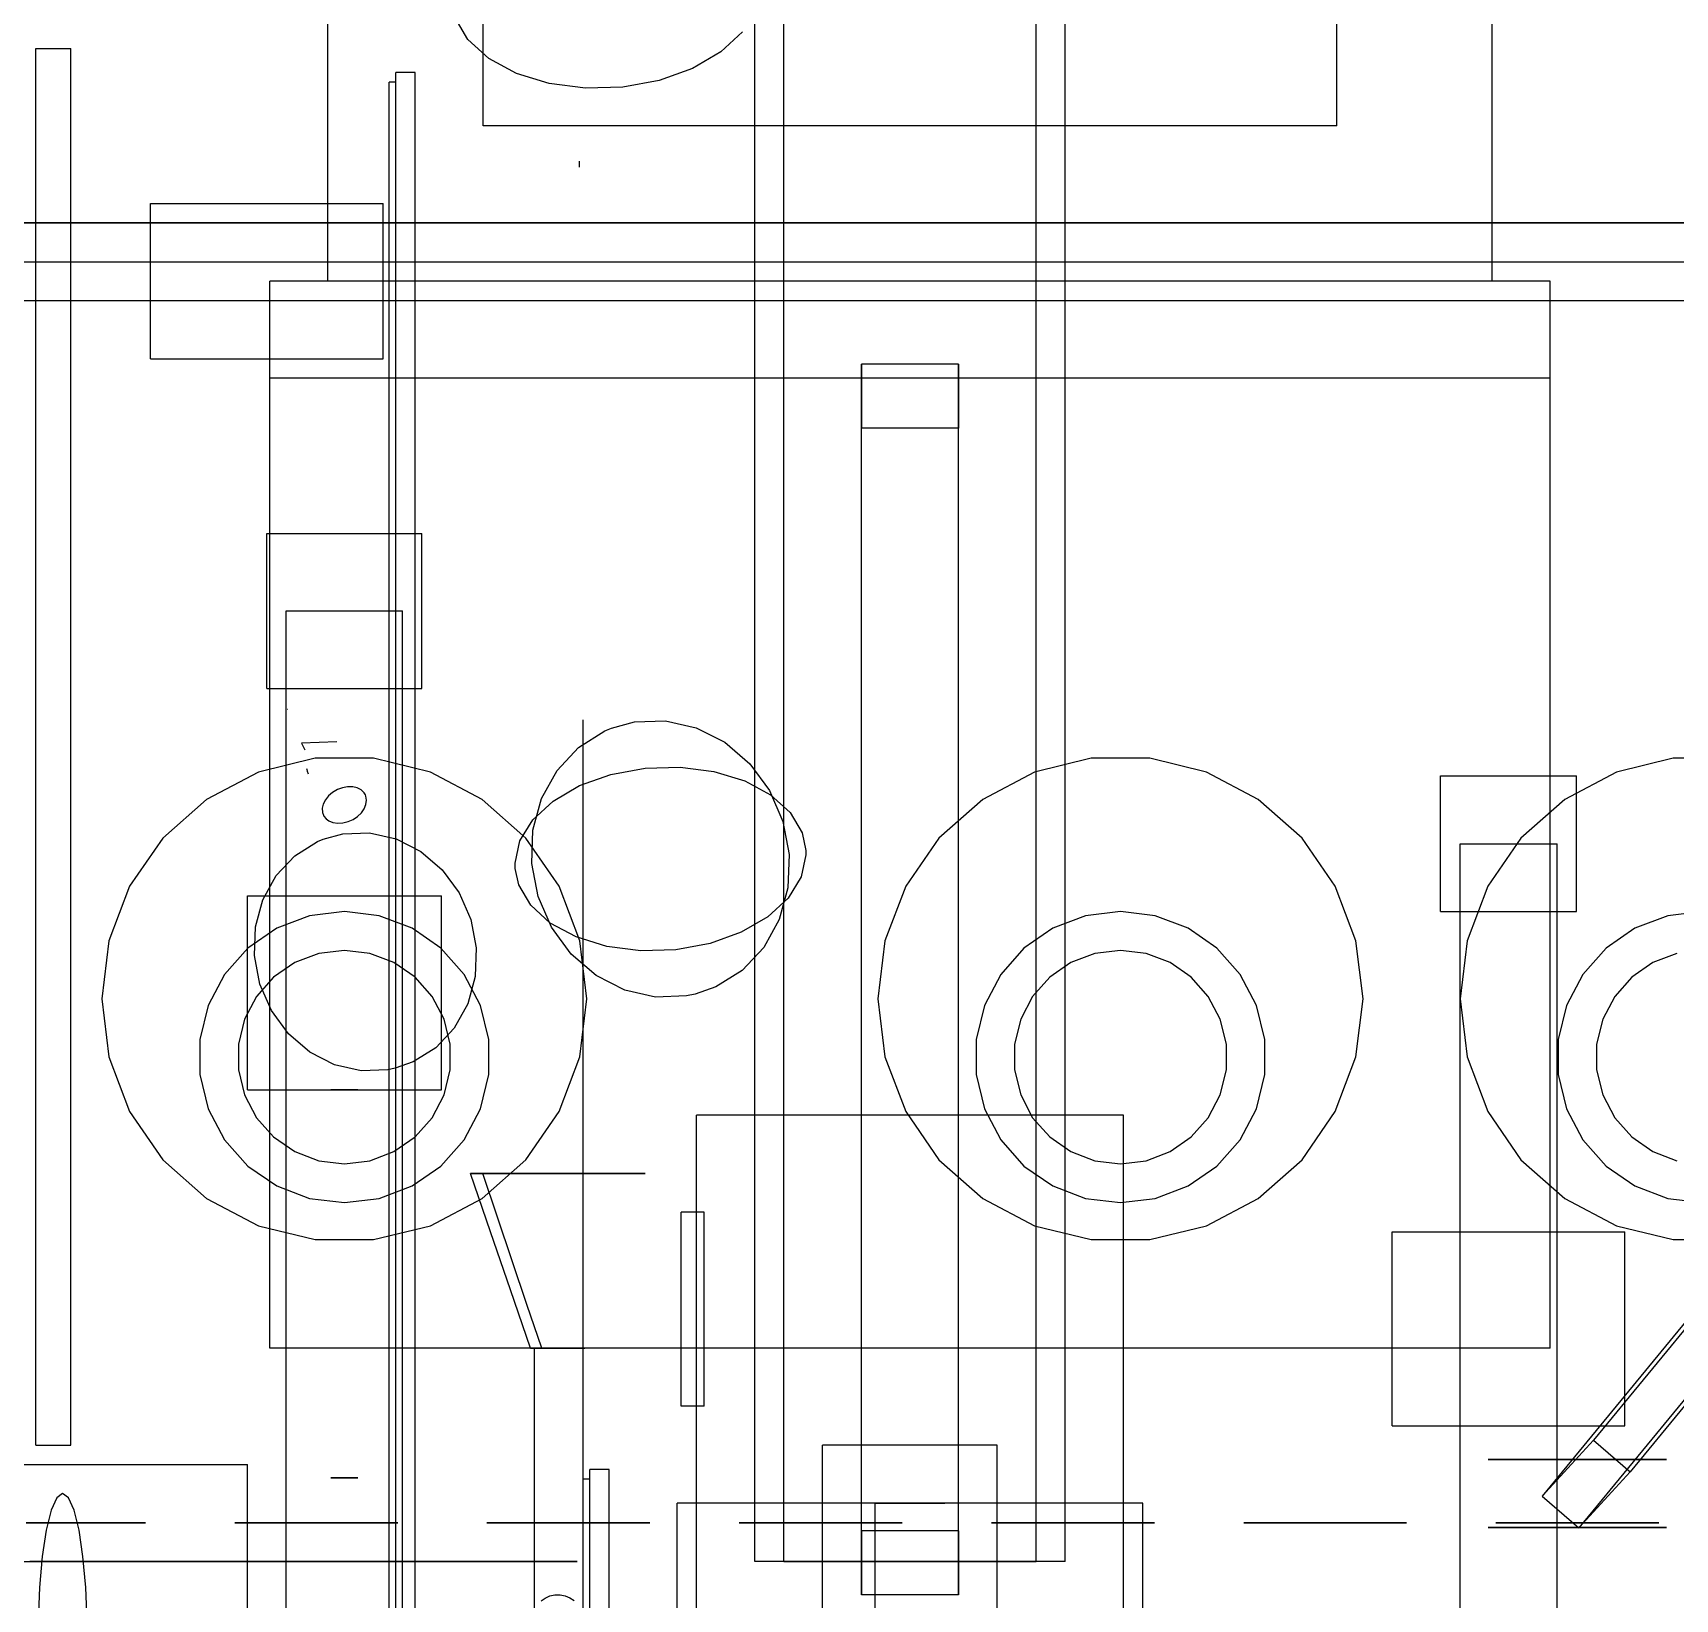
# Model space of a CAD drawing. Header units: millimetres. Extents: x -1355 to 669, y -1138 to 733.
# Drawn here: x -918.3 to -833.6, y 122.1 to 202.8 of the extents above; entities that cross this region are included whole.
import ezdxf

# ---------------------------------------------------------------- set-up
doc = ezdxf.new("R2010")
doc.units = ezdxf.units.MM
doc.layers.add('HIDDEN', color=8, linetype='Continuous')

msp = doc.modelspace()

# ---------------------------------------------------------------- linework, layer by layer
at = {"layer": 'HIDDEN'}
for points in [[(-903.048, 190), (-903.048, 250)], [(-903.048, 190), (-903.048, 250)], [(-843.048, 190), (-843.048, 250)], [(-843.048, 190), (-843.048, 250)], [(-895.048, 198), (-895.048, 242)], [(-895.048, 198), (-895.048, 242)], [(-851.048, 198), (-851.048, 242)], [(-851.048, 198), (-851.048, 242)], [(-881.048, 124), (-881.048, 231)], [(-881.048, 124), (-881.048, 231)], [(-879.548, 124), (-879.548, 231)], [(-879.548, 124), (-879.548, 231)], [(-866.548, 124), (-866.548, 231)], [(-866.548, 124), (-866.548, 231)], [(-865.048, 124), (-865.048, 231)], [(-865.048, 124), (-865.048, 231)], [(-895.827, 202.45), (-896.484, 203.571)], [(-894.756, 201.477), (-895.827, 202.45)], [(-881.678, 202.849), (-882.795, 201.815)], [(-918.098, 202), (-916.298, 202)], [(-918.098, 202), (-916.298, 202)], [(-918.098, 130), (-918.098, 202)], [(-918.098, 130), (-918.098, 202)], [(-916.298, 130), (-916.298, 202)], [(-916.298, 130), (-916.298, 202)], [(-893.333, 200.709), (-894.756, 201.477)], [(-882.795, 201.815), (-884.255, 200.965)], [(-898.548, 200.75), (-899.548, 200.75)], [(-899.548, 6.91), (-899.548, 200.75)], [(-898.548, 200.75), (-899.548, 200.75)], [(-899.548, 6.91), (-899.548, 200.75)], [(-898.548, 6.91), (-898.548, 200.75)], [(-898.548, 6.91), (-898.548, 200.75)], [(-891.64, 200.191), (-893.333, 200.709)], [(-884.255, 200.965), (-885.974, 200.351)], [(-899.548, 200.25), (-899.898, 200.25)], [(-899.898, 7.41), (-899.898, 200.25)], [(-899.548, 200.25), (-899.898, 200.25)], [(-899.898, 7.41), (-899.898, 200.25)], [(-899.548, 200.25), (-899.898, 200.25)], [(-899.898, 7.41), (-899.898, 200.25)], [(-899.548, 200.25), (-899.898, 200.25)], [(-899.898, 7.41), (-899.898, 200.25)], [(-899.548, 200.25), (-899.898, 200.25)], [(-899.898, 7.41), (-899.898, 200.25)], [(-899.548, 200.25), (-899.898, 200.25)], [(-899.898, 7.41), (-899.898, 200.25)], [(-899.548, 7.41), (-899.548, 200.25)], [(-899.548, 7.41), (-899.548, 200.25)], [(-899.548, 7.41), (-899.548, 200.25)], [(-899.548, 7.41), (-899.548, 200.25)], [(-899.548, 7.41), (-899.548, 200.25)], [(-899.548, 7.41), (-899.548, 200.25)], [(-889.777, 199.952), (-891.64, 200.191)], [(-887.851, 200.006), (-889.777, 199.952)], [(-885.974, 200.351), (-887.851, 200.006)], [(-851.048, 198), (-895.048, 198)], [(-851.048, 198), (-895.048, 198)], [(-890.078, 195.881), (-890.085, 196.192)], [(-912.198, 194), (-900.198, 194)], [(-912.198, 194), (-900.198, 194)], [(-912.198, 186), (-912.198, 194)], [(-912.198, 186), (-912.198, 194)], [(-900.198, 186), (-900.198, 194)], [(-900.198, 186), (-900.198, 194)], [(-1007.198, 193), (-767.198, 193)], [(-1007.198, 193), (-767.198, 193)], [(-1007.198, 193), (-767.198, 193)], [(-1007.198, 193), (-767.198, 193)], [(-773.198, 193), (-1001.198, 193)], [(-773.198, 193), (-1001.198, 193)], [(-773.198, 193), (-1001.198, 193)], [(-773.198, 193), (-1001.198, 193)], [(-1007.198, 191), (-767.198, 191)], [(-1007.198, 191), (-767.198, 191)], [(-1007.198, 191), (-767.198, 191)], [(-1007.198, 191), (-767.198, 191)], [(-840.048, 190), (-906.048, 190)], [(-906.048, 185), (-906.048, 190)], [(-840.048, 190), (-906.048, 190)], [(-906.048, 185), (-906.048, 190)], [(-840.048, 190), (-906.048, 190)], [(-906.048, 135), (-906.048, 190)], [(-840.048, 190), (-906.048, 190)], [(-906.048, 135), (-906.048, 190)], [(-843.048, 190), (-903.048, 190)], [(-843.048, 190), (-903.048, 190)], [(-840.048, 185), (-840.048, 190)], [(-840.048, 185), (-840.048, 190)], [(-840.048, 135), (-840.048, 190)], [(-840.048, 135), (-840.048, 190)], [(-1007.198, 189), (-767.198, 189)], [(-1007.198, 189), (-767.198, 189)], [(-1007.198, 189), (-767.198, 189)], [(-1007.198, 189), (-767.198, 189)], [(-912.198, 186), (-900.198, 186)], [(-912.198, 186), (-900.198, 186)], [(-875.548, 185.721), (-875.548, 182.424)], [(-870.548, 185.721), (-875.548, 185.721)], [(-875.548, 125.576), (-875.548, 185.721)], [(-870.548, 185.721), (-870.548, 182.424)], [(-870.548, 125.576), (-870.548, 185.721)], [(-840.048, 185), (-906.048, 185)], [(-840.048, 185), (-906.048, 185)], [(-870.548, 182.424), (-875.548, 182.424)], [(-875.548, 122.279), (-875.548, 182.424)], [(-870.548, 122.279), (-870.548, 182.424)], [(-906.198, 177), (-898.198, 177)], [(-906.198, 177), (-898.198, 177)], [(-906.198, 169), (-906.198, 177)], [(-906.198, 169), (-906.198, 177)], [(-898.198, 169), (-898.198, 177)], [(-898.198, 169), (-898.198, 177)], [(-905.198, 173), (-899.198, 173)], [(-905.198, 173), (-899.198, 173)], [(-905.198, 109), (-905.198, 173)], [(-905.198, 109), (-905.198, 173)], [(-905.198, 173), (-899.198, 173)], [(-905.198, 173), (-899.198, 173)], [(-905.198, 109), (-905.198, 173)], [(-905.198, 109), (-905.198, 173)], [(-899.198, 109), (-899.198, 173)], [(-899.198, 109), (-899.198, 173)], [(-899.198, 109), (-899.198, 173)], [(-899.198, 109), (-899.198, 173)], [(-906.198, 169), (-898.198, 169)], [(-906.198, 169), (-898.198, 169)], [(-905.137, 167.919), (-905.145, 167.922)], [(-890.126, 165.964), (-888.772, 166.814)], [(-889.898, 130.268), (-889.899, 167.389)], [(-888.772, 166.814), (-888.427, 166.959)], [(-888.427, 166.959), (-887.251, 167.28)], [(-887.251, 167.28), (-885.653, 167.336)], [(-885.653, 167.336), (-884.069, 166.978)], [(-884.069, 166.978), (-882.592, 166.227)], [(-902.587, 166.254), (-904.401, 166.188)], [(-904.401, 166.188), (-904.234, 165.839)], [(-891.235, 164.78), (-890.126, 165.964)], [(-882.592, 166.227), (-881.308, 165.126)], [(-903.705, 165.409), (-906.631, 164.688)], [(-900.692, 165.409), (-903.705, 165.409)], [(-897.766, 164.688), (-900.692, 165.409)], [(-881.308, 165.126), (-880.291, 163.741)], [(-863.705, 165.409), (-866.631, 164.688)], [(-860.692, 165.409), (-863.705, 165.409)], [(-857.766, 164.688), (-860.692, 165.409)], [(-833.705, 165.409), (-836.631, 164.688)], [(-830.692, 165.409), (-833.705, 165.409)], [(-906.631, 164.688), (-909.299, 163.287)], [(-904.152, 164.882), (-904.137, 164.825)], [(-904.137, 164.825), (-904.108, 164.733)], [(-904.108, 164.733), (-904.064, 164.61)], [(-895.098, 163.287), (-897.766, 164.688)], [(-892.035, 163.331), (-891.235, 164.78)], [(-890.074, 163.998), (-888.463, 164.575)], [(-888.463, 164.575), (-886.703, 164.898)], [(-886.703, 164.898), (-884.897, 164.949)], [(-884.897, 164.949), (-883.15, 164.725)], [(-883.15, 164.725), (-881.564, 164.238)], [(-881.564, 164.238), (-880.229, 163.519)], [(-866.631, 164.688), (-869.299, 163.287)], [(-855.098, 163.287), (-857.766, 164.688)], [(-845.698, 164.5), (-838.698, 164.5)], [(-845.698, 164.5), (-838.698, 164.5)], [(-845.698, 157.5), (-845.698, 164.5)], [(-845.698, 157.5), (-845.698, 164.5)], [(-836.631, 164.688), (-839.299, 163.287)], [(-838.698, 157.5), (-838.698, 164.5)], [(-838.698, 157.5), (-838.698, 164.5)], [(-903.014, 163.47), (-903.179, 163.267)], [(-902.804, 163.647), (-903.014, 163.47)], [(-902.561, 163.789), (-902.804, 163.647)], [(-902.297, 163.887), (-902.561, 163.789)], [(-902.029, 163.935), (-902.297, 163.887)], [(-901.77, 163.933), (-902.029, 163.935)], [(-901.534, 163.879), (-901.77, 163.933)], [(-901.335, 163.776), (-901.534, 163.879)], [(-901.184, 163.631), (-901.335, 163.776)], [(-901.117, 163.519), (-901.184, 163.631)], [(-901.089, 163.45), (-901.117, 163.519)], [(-901.055, 163.245), (-901.089, 163.45)], [(-891.443, 163.202), (-890.074, 163.998)], [(-880.291, 163.741), (-879.6, 162.15)], [(-880.229, 163.519), (-879.225, 162.607)], [(-909.299, 163.287), (-911.555, 161.289)], [(-903.289, 163.048), (-903.339, 162.827)], [(-903.339, 162.827), (-903.326, 162.616)], [(-903.326, 162.616), (-903.28, 162.48)], [(-903.179, 163.267), (-903.289, 163.048)], [(-901.517, 162.409), (-901.321, 162.597)], [(-901.321, 162.597), (-901.174, 162.807)], [(-901.174, 162.807), (-901.084, 163.027)], [(-901.084, 163.027), (-901.055, 163.245)], [(-892.842, 161.289), (-895.098, 163.287)], [(-892.49, 162.232), (-891.443, 163.202)], [(-892.479, 161.701), (-892.035, 163.331)], [(-879.225, 162.607), (-878.61, 161.556)], [(-869.299, 163.287), (-871.555, 161.289)], [(-852.842, 161.289), (-855.098, 163.287)], [(-839.299, 163.287), (-841.555, 161.289)], [(-903.28, 162.48), (-903.251, 162.426)], [(-903.251, 162.426), (-903.142, 162.291)], [(-903.142, 162.291), (-902.997, 162.183)], [(-902.997, 162.183), (-902.787, 162.098)], [(-902.787, 162.098), (-902.542, 162.061)], [(-902.542, 162.061), (-902.278, 162.075)], [(-902.278, 162.075), (-902.009, 162.141)], [(-902.009, 162.141), (-901.751, 162.255)], [(-901.751, 162.255), (-901.517, 162.409)], [(-893.155, 161.145), (-892.49, 162.232)], [(-892.54, 159.985), (-892.479, 161.701)], [(-879.6, 162.15), (-879.277, 160.447)], [(-911.555, 161.289), (-913.267, 158.809)], [(-904.751, 160.382), (-903.584, 161.113)], [(-903.584, 161.113), (-903.288, 161.238)], [(-903.288, 161.238), (-902.275, 161.515)], [(-902.275, 161.515), (-900.898, 161.563)], [(-900.898, 161.563), (-899.534, 161.254)], [(-899.534, 161.254), (-898.263, 160.608)], [(-893.399, 160.005), (-893.155, 161.145)], [(-891.13, 158.809), (-892.842, 161.289)], [(-878.61, 161.556), (-878.421, 160.65)], [(-871.555, 161.289), (-873.267, 158.809)], [(-851.13, 158.809), (-852.842, 161.289)], [(-844.698, 161), (-839.698, 161)], [(-844.698, 161), (-839.698, 161)], [(-844.698, 109), (-844.698, 161)], [(-844.698, 109), (-844.698, 161)], [(-844.698, 161), (-839.698, 161)], [(-844.698, 161), (-839.698, 161)], [(-844.698, 109), (-844.698, 161)], [(-844.698, 109), (-844.698, 161)], [(-841.555, 161.289), (-843.267, 158.809)], [(-839.698, 109), (-839.698, 161)], [(-839.698, 109), (-839.698, 161)], [(-839.698, 109), (-839.698, 161)], [(-839.698, 109), (-839.698, 161)], [(-905.706, 159.362), (-904.751, 160.382)], [(-898.263, 160.608), (-897.157, 159.66)], [(-893.392, 159.715), (-893.399, 160.005)], [(-892.217, 158.282), (-892.54, 159.985)], [(-879.277, 160.447), (-879.338, 158.731)], [(-878.418, 160.427), (-878.662, 159.286)], [(-878.421, 160.65), (-878.418, 160.427)], [(-906.394, 158.114), (-905.706, 159.362)], [(-897.157, 159.66), (-896.281, 158.467)], [(-893.207, 158.876), (-893.392, 159.715)], [(-878.662, 159.286), (-879.327, 158.199)], [(-913.267, 158.809), (-914.335, 155.991)], [(-907.198, 158.316), (-897.198, 158.316)], [(-907.198, 158.316), (-897.198, 158.316)], [(-907.198, 148.316), (-907.198, 158.316)], [(-907.198, 148.316), (-907.198, 158.316)], [(-897.198, 148.316), (-897.198, 158.316)], [(-897.198, 148.316), (-897.198, 158.316)], [(-896.281, 158.467), (-895.687, 157.097)], [(-892.592, 157.825), (-893.207, 158.876)], [(-890.062, 155.991), (-891.13, 158.809)], [(-879.338, 158.731), (-879.782, 157.1)], [(-873.267, 158.809), (-874.335, 155.991)], [(-850.062, 155.991), (-851.13, 158.809)], [(-843.267, 158.809), (-844.335, 155.991)], [(-906.776, 156.711), (-906.394, 158.114)], [(-902.198, 157.5), (-903.993, 157.282)], [(-900.404, 157.282), (-902.198, 157.5)], [(-891.588, 156.913), (-892.592, 157.825)], [(-891.526, 156.691), (-892.217, 158.282)], [(-879.327, 158.199), (-880.374, 157.23)], [(-862.198, 157.5), (-863.993, 157.282)], [(-860.404, 157.282), (-862.198, 157.5)], [(-845.698, 157.5), (-838.698, 157.5)], [(-845.698, 157.5), (-838.698, 157.5)], [(-832.198, 157.5), (-833.993, 157.282)], [(-905.684, 156.641), (-907.172, 155.614)], [(-906.829, 155.233), (-906.776, 156.711)], [(-903.993, 157.282), (-905.684, 156.641)], [(-898.713, 156.641), (-900.404, 157.282)], [(-897.225, 155.614), (-898.713, 156.641)], [(-895.687, 157.097), (-895.408, 155.631)], [(-890.253, 156.193), (-891.588, 156.913)], [(-890.51, 155.305), (-891.526, 156.691)], [(-880.374, 157.23), (-881.743, 156.433)], [(-879.782, 157.1), (-880.582, 155.651)], [(-865.684, 156.641), (-867.172, 155.614)], [(-863.993, 157.282), (-865.684, 156.641)], [(-858.713, 156.641), (-860.404, 157.282)], [(-857.225, 155.614), (-858.713, 156.641)], [(-835.684, 156.641), (-837.172, 155.614)], [(-833.993, 157.282), (-835.684, 156.641)], [(-914.335, 155.991), (-914.698, 153)], [(-888.667, 155.707), (-890.253, 156.193)], [(-889.698, 153), (-890.062, 155.991)], [(-883.354, 155.857), (-885.114, 155.534)], [(-881.743, 156.433), (-883.354, 155.857)], [(-874.335, 155.991), (-874.698, 153)], [(-849.698, 153), (-850.062, 155.991)], [(-844.335, 155.991), (-844.698, 153)], [(-907.172, 155.614), (-908.371, 154.26)], [(-906.551, 153.766), (-906.829, 155.233)], [(-903.515, 155.34), (-904.754, 154.87)], [(-902.198, 155.5), (-903.515, 155.34)], [(-900.882, 155.34), (-902.198, 155.5)], [(-899.642, 154.87), (-900.882, 155.34)], [(-896.026, 154.26), (-897.225, 155.614)], [(-895.408, 155.631), (-895.461, 154.153)], [(-889.225, 154.205), (-890.51, 155.305)], [(-886.92, 155.483), (-888.667, 155.707)], [(-885.114, 155.534), (-886.92, 155.483)], [(-880.582, 155.651), (-881.691, 154.468)], [(-867.172, 155.614), (-868.371, 154.26)], [(-863.515, 155.34), (-864.754, 154.87)], [(-862.198, 155.5), (-863.515, 155.34)], [(-860.882, 155.34), (-862.198, 155.5)], [(-859.642, 154.87), (-860.882, 155.34)], [(-856.026, 154.26), (-857.225, 155.614)], [(-837.172, 155.614), (-838.371, 154.26)], [(-833.515, 155.34), (-834.754, 154.87)], [(-908.371, 154.26), (-909.211, 152.66)], [(-905.846, 154.117), (-906.725, 153.124)], [(-904.754, 154.87), (-905.846, 154.117)], [(-898.551, 154.117), (-899.642, 154.87)], [(-897.672, 153.124), (-898.551, 154.117)], [(-895.186, 152.66), (-896.026, 154.26)], [(-895.461, 154.153), (-895.843, 152.749)], [(-887.748, 153.454), (-889.225, 154.205)], [(-881.691, 154.468), (-883.045, 153.618)], [(-868.371, 154.26), (-869.211, 152.66)], [(-865.846, 154.117), (-866.725, 153.124)], [(-864.754, 154.87), (-865.846, 154.117)], [(-858.551, 154.117), (-859.642, 154.87)], [(-857.672, 153.124), (-858.551, 154.117)], [(-855.186, 152.66), (-856.026, 154.26)], [(-838.371, 154.26), (-839.211, 152.66)], [(-835.846, 154.117), (-836.725, 153.124)], [(-834.754, 154.87), (-835.846, 154.117)], [(-905.956, 152.397), (-906.551, 153.766)], [(-886.165, 153.096), (-887.748, 153.454)], [(-884.114, 153.245), (-884.566, 153.152)], [(-883.045, 153.618), (-884.114, 153.245)], [(-914.698, 153), (-914.335, 150.009)], [(-909.211, 152.66), (-909.644, 150.904)], [(-906.725, 153.124), (-907.341, 151.95)], [(-905.081, 151.203), (-905.956, 152.397)], [(-897.056, 151.95), (-897.672, 153.124)], [(-895.843, 152.749), (-896.532, 151.501)], [(-894.753, 150.904), (-895.186, 152.66)], [(-890.062, 150.009), (-889.698, 153)], [(-884.566, 153.152), (-886.165, 153.096)], [(-874.698, 153), (-874.335, 150.009)], [(-869.211, 152.66), (-869.644, 150.904)], [(-866.725, 153.124), (-867.341, 151.95)], [(-857.056, 151.95), (-857.672, 153.124)], [(-854.753, 150.904), (-855.186, 152.66)], [(-850.062, 150.009), (-849.698, 153)], [(-844.698, 153), (-844.335, 150.009)], [(-839.211, 152.66), (-839.644, 150.904)], [(-836.725, 153.124), (-837.341, 151.95)], [(-907.341, 151.95), (-907.658, 150.663)], [(-896.739, 150.663), (-897.056, 151.95)], [(-867.341, 151.95), (-867.658, 150.663)], [(-856.739, 150.663), (-857.056, 151.95)], [(-837.341, 151.95), (-837.658, 150.663)], [(-909.644, 150.904), (-909.644, 149.096)], [(-903.975, 150.256), (-905.081, 151.203)], [(-896.532, 151.501), (-897.487, 150.482)], [(-894.753, 149.096), (-894.753, 150.904)], [(-869.644, 150.904), (-869.644, 149.096)], [(-854.753, 149.096), (-854.753, 150.904)], [(-839.644, 150.904), (-839.644, 149.096)], [(-914.335, 150.009), (-913.267, 147.191)], [(-907.658, 150.663), (-907.658, 149.337)], [(-902.703, 149.609), (-903.975, 150.256)], [(-897.487, 150.482), (-898.653, 149.75)], [(-896.739, 149.337), (-896.739, 150.663)], [(-891.13, 147.191), (-890.062, 150.009)], [(-874.335, 150.009), (-873.267, 147.191)], [(-867.658, 150.663), (-867.658, 149.337)], [(-856.739, 149.337), (-856.739, 150.663)], [(-851.13, 147.191), (-850.062, 150.009)], [(-844.335, 150.009), (-843.267, 147.191)], [(-837.658, 150.663), (-837.658, 149.337)], [(-909.644, 149.096), (-909.211, 147.34)], [(-907.658, 149.337), (-907.341, 148.05)], [(-901.339, 149.301), (-902.703, 149.609)], [(-899.962, 149.349), (-901.339, 149.301)], [(-899.574, 149.429), (-899.962, 149.349)], [(-898.653, 149.75), (-899.574, 149.429)], [(-897.056, 148.05), (-896.739, 149.337)], [(-895.186, 147.34), (-894.753, 149.096)], [(-869.644, 149.096), (-869.211, 147.34)], [(-867.658, 149.337), (-867.341, 148.05)], [(-857.056, 148.05), (-856.739, 149.337)], [(-855.186, 147.34), (-854.753, 149.096)], [(-839.644, 149.096), (-839.211, 147.34)], [(-837.658, 149.337), (-837.341, 148.05)], [(-907.198, 148.316), (-897.198, 148.316)], [(-907.198, 148.316), (-897.198, 148.316)], [(-902.898, 148.316), (-902.893, 148.316)], [(-902.893, 148.316), (-902.898, 148.316)], [(-902.898, 148.316), (-902.893, 148.316)], [(-902.893, 148.316), (-902.898, 148.316)], [(-902.898, 148.316), (-902.893, 148.316)], [(-902.893, 148.316), (-902.898, 148.316)], [(-902.898, 148.316), (-902.893, 148.316)], [(-902.893, 148.316), (-902.898, 148.316)], [(-902.893, 148.316), (-902.853, 148.316)], [(-902.853, 148.316), (-902.893, 148.316)], [(-902.893, 148.316), (-902.853, 148.316)], [(-902.853, 148.316), (-902.893, 148.316)], [(-902.893, 148.316), (-902.853, 148.316)], [(-902.853, 148.316), (-902.893, 148.316)], [(-902.893, 148.316), (-902.853, 148.316)], [(-902.853, 148.316), (-902.893, 148.316)], [(-902.853, 148.316), (-902.774, 148.316)], [(-902.774, 148.316), (-902.853, 148.316)], [(-902.853, 148.316), (-902.774, 148.316)], [(-902.774, 148.316), (-902.853, 148.316)], [(-902.853, 148.316), (-902.774, 148.316)], [(-902.774, 148.316), (-902.853, 148.316)], [(-902.853, 148.316), (-902.774, 148.316)], [(-902.774, 148.316), (-902.853, 148.316)], [(-902.774, 148.316), (-902.663, 148.316)], [(-902.663, 148.316), (-902.774, 148.316)], [(-902.774, 148.316), (-902.663, 148.316)], [(-902.663, 148.316), (-902.774, 148.316)], [(-902.774, 148.316), (-902.663, 148.316)], [(-902.663, 148.316), (-902.774, 148.316)], [(-902.774, 148.316), (-902.663, 148.316)], [(-902.663, 148.316), (-902.774, 148.316)], [(-902.663, 148.316), (-902.524, 148.316)], [(-902.524, 148.316), (-902.663, 148.316)], [(-902.663, 148.316), (-902.524, 148.316)], [(-902.524, 148.316), (-902.663, 148.316)], [(-902.663, 148.316), (-902.524, 148.316)], [(-902.524, 148.316), (-902.663, 148.316)], [(-902.663, 148.316), (-902.524, 148.316)], [(-902.524, 148.316), (-902.663, 148.316)], [(-902.524, 148.316), (-902.366, 148.316)], [(-902.366, 148.316), (-902.524, 148.316)], [(-902.524, 148.316), (-902.366, 148.316)], [(-902.366, 148.316), (-902.524, 148.316)], [(-902.524, 148.316), (-902.366, 148.316)], [(-902.366, 148.316), (-902.524, 148.316)], [(-902.524, 148.316), (-902.366, 148.316)], [(-902.366, 148.316), (-902.524, 148.316)], [(-902.366, 148.316), (-902.198, 148.316)], [(-902.198, 148.316), (-902.366, 148.316)], [(-902.366, 148.316), (-902.198, 148.316)], [(-902.198, 148.316), (-902.366, 148.316)], [(-902.366, 148.316), (-902.198, 148.316)], [(-902.198, 148.316), (-902.366, 148.316)], [(-902.366, 148.316), (-902.198, 148.316)], [(-902.198, 148.316), (-902.366, 148.316)], [(-902.031, 148.316), (-902.198, 148.316)], [(-902.198, 148.316), (-902.031, 148.316)], [(-902.031, 148.316), (-902.198, 148.316)], [(-902.198, 148.316), (-902.031, 148.316)], [(-902.031, 148.316), (-902.198, 148.316)], [(-902.198, 148.316), (-902.031, 148.316)], [(-902.031, 148.316), (-902.198, 148.316)], [(-902.198, 148.316), (-902.031, 148.316)], [(-901.873, 148.316), (-902.031, 148.316)], [(-902.031, 148.316), (-901.873, 148.316)], [(-901.873, 148.316), (-902.031, 148.316)], [(-902.031, 148.316), (-901.873, 148.316)], [(-901.873, 148.316), (-902.031, 148.316)], [(-902.031, 148.316), (-901.873, 148.316)], [(-901.873, 148.316), (-902.031, 148.316)], [(-902.031, 148.316), (-901.873, 148.316)], [(-901.734, 148.316), (-901.873, 148.316)], [(-901.873, 148.316), (-901.734, 148.316)], [(-901.734, 148.316), (-901.873, 148.316)], [(-901.873, 148.316), (-901.734, 148.316)], [(-901.734, 148.316), (-901.873, 148.316)], [(-901.873, 148.316), (-901.734, 148.316)], [(-901.734, 148.316), (-901.873, 148.316)], [(-901.873, 148.316), (-901.734, 148.316)], [(-901.622, 148.316), (-901.734, 148.316)], [(-901.734, 148.316), (-901.622, 148.316)], [(-901.622, 148.316), (-901.734, 148.316)], [(-901.734, 148.316), (-901.622, 148.316)], [(-901.622, 148.316), (-901.734, 148.316)], [(-901.734, 148.316), (-901.622, 148.316)], [(-901.622, 148.316), (-901.734, 148.316)], [(-901.734, 148.316), (-901.622, 148.316)], [(-901.544, 148.316), (-901.622, 148.316)], [(-901.622, 148.316), (-901.544, 148.316)], [(-901.544, 148.316), (-901.622, 148.316)], [(-901.622, 148.316), (-901.544, 148.316)], [(-901.544, 148.316), (-901.622, 148.316)], [(-901.622, 148.316), (-901.544, 148.316)], [(-901.544, 148.316), (-901.622, 148.316)], [(-901.622, 148.316), (-901.544, 148.316)], [(-901.504, 148.316), (-901.544, 148.316)], [(-901.544, 148.316), (-901.504, 148.316)], [(-901.504, 148.316), (-901.544, 148.316)], [(-901.544, 148.316), (-901.504, 148.316)], [(-901.504, 148.316), (-901.544, 148.316)], [(-901.544, 148.316), (-901.504, 148.316)], [(-901.504, 148.316), (-901.544, 148.316)], [(-901.544, 148.316), (-901.504, 148.316)], [(-901.498, 148.316), (-901.504, 148.316)], [(-901.504, 148.316), (-901.498, 148.316)], [(-901.498, 148.316), (-901.504, 148.316)], [(-901.504, 148.316), (-901.498, 148.316)], [(-901.498, 148.316), (-901.504, 148.316)], [(-901.504, 148.316), (-901.498, 148.316)], [(-901.498, 148.316), (-901.504, 148.316)], [(-901.504, 148.316), (-901.498, 148.316)], [(-909.211, 147.34), (-908.371, 145.74)], [(-907.341, 148.05), (-906.725, 146.876)], [(-897.672, 146.876), (-897.056, 148.05)], [(-896.026, 145.74), (-895.186, 147.34)], [(-869.211, 147.34), (-868.371, 145.74)], [(-867.341, 148.05), (-866.725, 146.876)], [(-857.672, 146.876), (-857.056, 148.05)], [(-856.026, 145.74), (-855.186, 147.34)], [(-839.211, 147.34), (-838.371, 145.74)], [(-837.341, 148.05), (-836.725, 146.876)], [(-913.267, 147.191), (-911.555, 144.711)], [(-906.725, 146.876), (-905.846, 145.883)], [(-898.551, 145.883), (-897.672, 146.876)], [(-892.842, 144.711), (-891.13, 147.191)], [(-862.048, 147), (-884.048, 147)], [(-884.048, 121), (-884.048, 147)], [(-862.048, 147), (-884.048, 147)], [(-884.048, 121), (-884.048, 147)], [(-873.267, 147.191), (-871.555, 144.711)], [(-866.725, 146.876), (-865.846, 145.883)], [(-862.048, 121), (-862.048, 147)], [(-862.048, 121), (-862.048, 147)], [(-858.551, 145.883), (-857.672, 146.876)], [(-852.842, 144.711), (-851.13, 147.191)], [(-843.267, 147.191), (-841.555, 144.711)], [(-823.817, 147.261), (-837.817, 130.261)], [(-836.725, 146.876), (-835.846, 145.883)], [(-908.371, 145.74), (-907.172, 144.386)], [(-905.846, 145.883), (-904.754, 145.13)], [(-899.642, 145.13), (-898.551, 145.883)], [(-897.225, 144.386), (-896.026, 145.74)], [(-868.371, 145.74), (-867.172, 144.386)], [(-865.846, 145.883), (-864.754, 145.13)], [(-859.642, 145.13), (-858.551, 145.883)], [(-857.225, 144.386), (-856.026, 145.74)], [(-838.371, 145.74), (-837.172, 144.386)], [(-821.925, 145.627), (-835.925, 128.627)], [(-835.846, 145.883), (-834.754, 145.13)], [(-904.754, 145.13), (-903.515, 144.66)], [(-900.882, 144.66), (-899.642, 145.13)], [(-864.754, 145.13), (-863.515, 144.66)], [(-860.882, 144.66), (-859.642, 145.13)], [(-834.754, 145.13), (-833.515, 144.66)], [(-911.555, 144.711), (-909.299, 142.713)], [(-907.172, 144.386), (-905.684, 143.359)], [(-903.515, 144.66), (-902.198, 144.5)], [(-902.198, 144.5), (-900.882, 144.66)], [(-898.713, 143.359), (-897.225, 144.386)], [(-894.665, 141), (-895.698, 144)], [(-895.568, 144), (-895.698, 144)], [(-895.698, 144), (-895.568, 144)], [(-895.183, 144), (-895.568, 144)], [(-895.568, 144), (-895.183, 144)], [(-894.567, 144), (-895.183, 144)], [(-895.183, 144), (-894.567, 144)], [(-895.098, 142.713), (-892.842, 144.711)], [(-894.308, 141.75), (-895.068, 144)], [(-894.956, 144), (-895.068, 144)], [(-895.068, 144), (-894.956, 144)], [(-894.625, 144), (-894.956, 144)], [(-894.956, 144), (-894.625, 144)], [(-894.095, 144), (-894.625, 144)], [(-894.625, 144), (-894.095, 144)], [(-893.755, 144), (-894.567, 144)], [(-894.567, 144), (-893.755, 144)], [(-893.397, 144), (-894.095, 144)], [(-894.095, 144), (-893.397, 144)], [(-892.794, 144), (-893.755, 144)], [(-893.755, 144), (-892.794, 144)], [(-892.571, 144), (-893.397, 144)], [(-893.397, 144), (-892.571, 144)], [(-891.741, 144), (-892.794, 144)], [(-892.794, 144), (-891.741, 144)], [(-891.665, 144), (-892.571, 144)], [(-892.571, 144), (-891.665, 144)], [(-890.656, 144), (-891.741, 144)], [(-891.741, 144), (-890.656, 144)], [(-890.732, 144), (-891.665, 144)], [(-891.665, 144), (-890.732, 144)], [(-889.826, 144), (-890.732, 144)], [(-890.732, 144), (-889.826, 144)], [(-889.603, 144), (-890.656, 144)], [(-890.656, 144), (-889.603, 144)], [(-889, 144), (-889.826, 144)], [(-889.826, 144), (-889, 144)], [(-888.642, 144), (-889.603, 144)], [(-889.603, 144), (-888.642, 144)], [(-888.302, 144), (-889, 144)], [(-889, 144), (-888.302, 144)], [(-887.83, 144), (-888.642, 144)], [(-888.642, 144), (-887.83, 144)], [(-887.772, 144), (-888.302, 144)], [(-888.302, 144), (-887.772, 144)], [(-887.214, 144), (-887.83, 144)], [(-887.83, 144), (-887.214, 144)], [(-887.441, 144), (-887.772, 144)], [(-887.772, 144), (-887.441, 144)], [(-887.329, 144), (-887.441, 144)], [(-887.441, 144), (-887.329, 144)], [(-886.829, 144), (-887.214, 144)], [(-887.214, 144), (-886.829, 144)], [(-886.698, 144), (-886.829, 144)], [(-886.829, 144), (-886.698, 144)], [(-871.555, 144.711), (-869.299, 142.713)], [(-867.172, 144.386), (-865.684, 143.359)], [(-863.515, 144.66), (-862.198, 144.5)], [(-862.198, 144.5), (-860.882, 144.66)], [(-858.713, 143.359), (-857.225, 144.386)], [(-855.098, 142.713), (-852.842, 144.711)], [(-841.555, 144.711), (-839.299, 142.713)], [(-826.472, 144.373), (-840.472, 127.373)], [(-837.172, 144.386), (-835.684, 143.359)], [(-905.684, 143.359), (-903.993, 142.718)], [(-900.404, 142.718), (-898.713, 143.359)], [(-865.684, 143.359), (-863.993, 142.718)], [(-860.404, 142.718), (-858.713, 143.359)], [(-835.684, 143.359), (-833.993, 142.718)], [(-909.299, 142.713), (-906.631, 141.312)], [(-903.993, 142.718), (-902.198, 142.5)], [(-902.198, 142.5), (-900.404, 142.718)], [(-897.766, 141.312), (-895.098, 142.713)], [(-869.299, 142.713), (-866.631, 141.312)], [(-863.993, 142.718), (-862.198, 142.5)], [(-862.198, 142.5), (-860.404, 142.718)], [(-857.766, 141.312), (-855.098, 142.713)], [(-839.299, 142.713), (-836.631, 141.312)], [(-824.58, 142.739), (-838.58, 125.739)], [(-833.993, 142.718), (-832.198, 142.5)], [(-893.548, 139.5), (-894.308, 141.75)], [(-883.648, 142), (-884.848, 142)], [(-884.848, 132), (-884.848, 142)], [(-883.648, 142), (-884.848, 142)], [(-884.848, 132), (-884.848, 142)], [(-883.648, 132), (-883.648, 142)], [(-883.648, 132), (-883.648, 142)], [(-906.631, 141.312), (-903.705, 140.591)], [(-903.705, 140.591), (-900.692, 140.591)], [(-900.692, 140.591), (-897.766, 141.312)], [(-893.632, 138), (-894.665, 141)], [(-866.631, 141.312), (-863.705, 140.591)], [(-863.705, 140.591), (-860.692, 140.591)], [(-860.692, 140.591), (-857.766, 141.312)], [(-848.198, 141), (-836.198, 141)], [(-848.198, 141), (-836.198, 141)], [(-848.198, 131), (-848.198, 141)], [(-848.198, 131), (-848.198, 141)], [(-836.631, 141.312), (-833.705, 140.591)], [(-836.198, 131), (-836.198, 141)], [(-836.198, 131), (-836.198, 141)], [(-833.705, 140.591), (-830.692, 140.591)], [(-892.789, 137.25), (-893.548, 139.5)], [(-892.598, 135), (-893.632, 138)], [(-892.029, 135), (-892.789, 137.25)], [(-840.048, 135), (-906.048, 135)], [(-840.048, 135), (-906.048, 135)], [(-892.558, 135), (-892.598, 135)], [(-892.598, 135), (-892.558, 135)], [(-892.438, 135), (-892.558, 135)], [(-892.558, 135), (-892.438, 135)], [(-892.246, 135), (-892.438, 135)], [(-892.438, 135), (-892.246, 135)], [(-892.398, 121), (-892.398, 135)], [(-892.364, 135), (-892.398, 135)], [(-892.398, 135), (-892.364, 135)], [(-892.261, 135), (-892.364, 135)], [(-892.364, 135), (-892.261, 135)], [(-892.097, 135), (-892.261, 135)], [(-892.261, 135), (-892.097, 135)], [(-891.994, 135), (-892.246, 135)], [(-892.246, 135), (-891.994, 135)], [(-891.88, 135), (-892.097, 135)], [(-892.097, 135), (-891.88, 135)], [(-892.005, 135), (-892.029, 135)], [(-892.029, 135), (-892.005, 135)], [(-891.934, 135), (-892.005, 135)], [(-892.005, 135), (-891.934, 135)], [(-891.695, 135), (-891.994, 135)], [(-891.994, 135), (-891.695, 135)], [(-891.82, 135), (-891.934, 135)], [(-891.934, 135), (-891.82, 135)], [(-891.624, 135), (-891.88, 135)], [(-891.88, 135), (-891.624, 135)], [(-891.67, 135), (-891.82, 135)], [(-891.82, 135), (-891.67, 135)], [(-891.367, 135), (-891.695, 135)], [(-891.695, 135), (-891.367, 135)], [(-891.493, 135), (-891.67, 135)], [(-891.67, 135), (-891.493, 135)], [(-891.343, 135), (-891.624, 135)], [(-891.624, 135), (-891.343, 135)], [(-891.298, 135), (-891.493, 135)], [(-891.493, 135), (-891.298, 135)], [(-891.03, 135), (-891.367, 135)], [(-891.367, 135), (-891.03, 135)], [(-891.054, 135), (-891.343, 135)], [(-891.343, 135), (-891.054, 135)], [(-891.098, 135), (-891.298, 135)], [(-891.298, 135), (-891.098, 135)], [(-890.904, 135), (-891.098, 135)], [(-891.098, 135), (-890.904, 135)], [(-890.773, 135), (-891.054, 135)], [(-891.054, 135), (-890.773, 135)], [(-890.702, 135), (-891.03, 135)], [(-891.03, 135), (-890.702, 135)], [(-890.727, 135), (-890.904, 135)], [(-890.904, 135), (-890.727, 135)], [(-890.517, 135), (-890.773, 135)], [(-890.773, 135), (-890.517, 135)], [(-890.577, 135), (-890.727, 135)], [(-890.727, 135), (-890.577, 135)], [(-890.403, 135), (-890.702, 135)], [(-890.702, 135), (-890.403, 135)], [(-890.463, 135), (-890.577, 135)], [(-890.577, 135), (-890.463, 135)], [(-890.3, 135), (-890.517, 135)], [(-890.517, 135), (-890.3, 135)], [(-890.392, 135), (-890.463, 135)], [(-890.463, 135), (-890.392, 135)], [(-890.15, 135), (-890.403, 135)], [(-890.403, 135), (-890.15, 135)], [(-890.368, 135), (-890.392, 135)], [(-890.392, 135), (-890.368, 135)], [(-890.136, 135), (-890.3, 135)], [(-890.3, 135), (-890.136, 135)], [(-889.959, 135), (-890.15, 135)], [(-890.15, 135), (-889.959, 135)], [(-890.033, 135), (-890.136, 135)], [(-890.136, 135), (-890.033, 135)], [(-889.998, 135), (-890.033, 135)], [(-890.033, 135), (-889.998, 135)], [(-889.839, 135), (-889.959, 135)], [(-889.959, 135), (-889.839, 135)], [(-889.798, 135), (-889.839, 135)], [(-889.839, 135), (-889.798, 135)], [(-883.648, 132), (-884.848, 132)], [(-883.648, 132), (-884.848, 132)], [(-848.198, 131), (-836.198, 131)], [(-848.198, 131), (-836.198, 131)], [(-918.098, 130), (-916.298, 130)], [(-918.098, 130), (-916.298, 130)], [(-889.898, 126.433), (-889.898, 130.268)], [(-868.548, 130), (-877.548, 130)], [(-877.548, 121), (-877.548, 130)], [(-868.548, 130), (-877.548, 130)], [(-877.548, 121), (-877.548, 130)], [(-868.548, 121), (-868.548, 130)], [(-868.548, 121), (-868.548, 130)], [(-840.472, 127.373), (-837.817, 130.261)], [(-837.817, 130.261), (-835.925, 128.627)], [(-929.198, 129), (-907.198, 129)], [(-929.198, 129), (-907.198, 129)], [(-907.198, 109), (-907.198, 129)], [(-907.198, 109), (-907.198, 129)], [(-888.548, 128.75), (-889.548, 128.75)], [(-889.548, 6.25), (-889.548, 128.75)], [(-888.548, 128.75), (-889.548, 128.75)], [(-889.548, 6.25), (-889.548, 128.75)], [(-888.548, 6.25), (-888.548, 128.75)], [(-888.548, 6.25), (-888.548, 128.75)], [(-843.248, 129.25), (-843.215, 129.25)], [(-843.215, 129.25), (-843.248, 129.25)], [(-843.215, 129.25), (-842.949, 129.25)], [(-842.949, 129.25), (-843.215, 129.25)], [(-842.949, 129.25), (-842.434, 129.25)], [(-842.434, 129.25), (-842.949, 129.25)], [(-842.434, 129.25), (-841.699, 129.25)], [(-841.699, 129.25), (-842.434, 129.25)], [(-841.699, 129.25), (-840.786, 129.25)], [(-840.786, 129.25), (-841.699, 129.25)], [(-840.786, 129.25), (-839.749, 129.25)], [(-839.749, 129.25), (-840.786, 129.25)], [(-839.749, 129.25), (-838.648, 129.25)], [(-838.648, 129.25), (-839.749, 129.25)], [(-837.548, 129.25), (-838.648, 129.25)], [(-838.648, 129.25), (-837.548, 129.25)], [(-836.511, 129.25), (-837.548, 129.25)], [(-837.548, 129.25), (-836.511, 129.25)], [(-835.598, 129.25), (-836.511, 129.25)], [(-836.511, 129.25), (-835.598, 129.25)], [(-834.863, 129.25), (-835.598, 129.25)], [(-835.598, 129.25), (-834.863, 129.25)], [(-834.347, 129.25), (-834.863, 129.25)], [(-834.863, 129.25), (-834.347, 129.25)], [(-834.082, 129.25), (-834.347, 129.25)], [(-834.347, 129.25), (-834.082, 129.25)], [(-834.048, 129.25), (-834.082, 129.25)], [(-834.082, 129.25), (-834.048, 129.25)], [(-902.898, 128.316), (-902.893, 128.316)], [(-902.893, 128.316), (-902.898, 128.316)], [(-902.898, 128.316), (-902.893, 128.316)], [(-902.893, 128.316), (-902.898, 128.316)], [(-902.898, 128.316), (-902.893, 128.316)], [(-902.893, 128.316), (-902.898, 128.316)], [(-902.898, 128.316), (-902.893, 128.316)], [(-902.893, 128.316), (-902.898, 128.316)], [(-902.893, 128.316), (-902.853, 128.316)], [(-902.853, 128.316), (-902.893, 128.316)], [(-902.893, 128.316), (-902.853, 128.316)], [(-902.853, 128.316), (-902.893, 128.316)], [(-902.893, 128.316), (-902.853, 128.316)], [(-902.853, 128.316), (-902.893, 128.316)], [(-902.893, 128.316), (-902.853, 128.316)], [(-902.853, 128.316), (-902.893, 128.316)], [(-902.853, 128.316), (-902.774, 128.316)], [(-902.774, 128.316), (-902.853, 128.316)], [(-902.853, 128.316), (-902.774, 128.316)], [(-902.774, 128.316), (-902.853, 128.316)], [(-902.853, 128.316), (-902.774, 128.316)], [(-902.774, 128.316), (-902.853, 128.316)], [(-902.853, 128.316), (-902.774, 128.316)], [(-902.774, 128.316), (-902.853, 128.316)], [(-902.774, 128.316), (-902.663, 128.316)], [(-902.663, 128.316), (-902.774, 128.316)], [(-902.774, 128.316), (-902.663, 128.316)], [(-902.663, 128.316), (-902.774, 128.316)], [(-902.774, 128.316), (-902.663, 128.316)], [(-902.663, 128.316), (-902.774, 128.316)], [(-902.774, 128.316), (-902.663, 128.316)], [(-902.663, 128.316), (-902.774, 128.316)], [(-902.663, 128.316), (-902.524, 128.316)], [(-902.524, 128.316), (-902.663, 128.316)], [(-902.663, 128.316), (-902.524, 128.316)], [(-902.524, 128.316), (-902.663, 128.316)], [(-902.663, 128.316), (-902.524, 128.316)], [(-902.524, 128.316), (-902.663, 128.316)], [(-902.663, 128.316), (-902.524, 128.316)], [(-902.524, 128.316), (-902.663, 128.316)], [(-902.524, 128.316), (-902.366, 128.316)], [(-902.366, 128.316), (-902.524, 128.316)], [(-902.524, 128.316), (-902.366, 128.316)], [(-902.366, 128.316), (-902.524, 128.316)], [(-902.524, 128.316), (-902.366, 128.316)], [(-902.366, 128.316), (-902.524, 128.316)], [(-902.524, 128.316), (-902.366, 128.316)], [(-902.366, 128.316), (-902.524, 128.316)], [(-902.366, 128.316), (-902.198, 128.316)], [(-902.198, 128.316), (-902.366, 128.316)], [(-902.366, 128.316), (-902.198, 128.316)], [(-902.198, 128.316), (-902.366, 128.316)], [(-902.366, 128.316), (-902.198, 128.316)], [(-902.198, 128.316), (-902.366, 128.316)], [(-902.366, 128.316), (-902.198, 128.316)], [(-902.198, 128.316), (-902.366, 128.316)], [(-902.031, 128.316), (-902.198, 128.316)], [(-902.198, 128.316), (-902.031, 128.316)], [(-902.031, 128.316), (-902.198, 128.316)], [(-902.198, 128.316), (-902.031, 128.316)], [(-902.031, 128.316), (-902.198, 128.316)], [(-902.198, 128.316), (-902.031, 128.316)], [(-902.031, 128.316), (-902.198, 128.316)], [(-902.198, 128.316), (-902.031, 128.316)], [(-901.873, 128.316), (-902.031, 128.316)], [(-902.031, 128.316), (-901.873, 128.316)], [(-901.873, 128.316), (-902.031, 128.316)], [(-902.031, 128.316), (-901.873, 128.316)], [(-901.873, 128.316), (-902.031, 128.316)], [(-902.031, 128.316), (-901.873, 128.316)], [(-901.873, 128.316), (-902.031, 128.316)], [(-902.031, 128.316), (-901.873, 128.316)], [(-901.734, 128.316), (-901.873, 128.316)], [(-901.873, 128.316), (-901.734, 128.316)], [(-901.734, 128.316), (-901.873, 128.316)], [(-901.873, 128.316), (-901.734, 128.316)], [(-901.734, 128.316), (-901.873, 128.316)], [(-901.873, 128.316), (-901.734, 128.316)], [(-901.734, 128.316), (-901.873, 128.316)], [(-901.873, 128.316), (-901.734, 128.316)], [(-901.622, 128.316), (-901.734, 128.316)], [(-901.734, 128.316), (-901.622, 128.316)], [(-901.622, 128.316), (-901.734, 128.316)], [(-901.734, 128.316), (-901.622, 128.316)], [(-901.622, 128.316), (-901.734, 128.316)], [(-901.734, 128.316), (-901.622, 128.316)], [(-901.622, 128.316), (-901.734, 128.316)], [(-901.734, 128.316), (-901.622, 128.316)], [(-901.544, 128.316), (-901.622, 128.316)], [(-901.622, 128.316), (-901.544, 128.316)], [(-901.544, 128.316), (-901.622, 128.316)], [(-901.622, 128.316), (-901.544, 128.316)], [(-901.544, 128.316), (-901.622, 128.316)], [(-901.622, 128.316), (-901.544, 128.316)], [(-901.544, 128.316), (-901.622, 128.316)], [(-901.622, 128.316), (-901.544, 128.316)], [(-901.504, 128.316), (-901.544, 128.316)], [(-901.544, 128.316), (-901.504, 128.316)], [(-901.504, 128.316), (-901.544, 128.316)], [(-901.544, 128.316), (-901.504, 128.316)], [(-901.504, 128.316), (-901.544, 128.316)], [(-901.544, 128.316), (-901.504, 128.316)], [(-901.504, 128.316), (-901.544, 128.316)], [(-901.544, 128.316), (-901.504, 128.316)], [(-901.498, 128.316), (-901.504, 128.316)], [(-901.504, 128.316), (-901.498, 128.316)], [(-901.498, 128.316), (-901.504, 128.316)], [(-901.504, 128.316), (-901.498, 128.316)], [(-901.498, 128.316), (-901.504, 128.316)], [(-901.504, 128.316), (-901.498, 128.316)], [(-901.498, 128.316), (-901.504, 128.316)], [(-901.504, 128.316), (-901.498, 128.316)], [(-889.548, 128.25), (-889.898, 128.25)], [(-889.898, 6.75), (-889.898, 128.25)], [(-889.548, 128.25), (-889.898, 128.25)], [(-889.898, 6.75), (-889.898, 128.25)], [(-889.548, 128.25), (-889.898, 128.25)], [(-889.898, 6.75), (-889.898, 128.25)], [(-889.548, 128.25), (-889.898, 128.25)], [(-889.898, 6.75), (-889.898, 128.25)], [(-889.548, 128.25), (-889.898, 128.25)], [(-889.898, 6.75), (-889.898, 128.25)], [(-889.548, 128.25), (-889.898, 128.25)], [(-889.898, 6.75), (-889.898, 128.25)], [(-889.548, 6.75), (-889.548, 128.25)], [(-889.548, 6.75), (-889.548, 128.25)], [(-889.548, 6.75), (-889.548, 128.25)], [(-889.548, 6.75), (-889.548, 128.25)], [(-889.548, 6.75), (-889.548, 128.25)], [(-889.548, 6.75), (-889.548, 128.25)], [(-838.58, 125.739), (-835.925, 128.627)], [(-917.025, 127.282), (-917.313, 126.641)], [(-916.72, 127.5), (-917.025, 127.282)], [(-916.415, 127.282), (-916.72, 127.5)], [(-916.128, 126.641), (-916.415, 127.282)], [(-861.048, 127), (-885.048, 127)], [(-885.048, 99), (-885.048, 127)], [(-861.048, 127), (-885.048, 127)], [(-885.048, 99), (-885.048, 127)], [(-874.848, 111), (-874.848, 127)], [(-874.796, 127), (-874.848, 127)], [(-874.848, 127), (-874.796, 127)], [(-874.642, 127), (-874.796, 127)], [(-874.796, 127), (-874.642, 127)], [(-874.396, 127), (-874.642, 127)], [(-874.642, 127), (-874.396, 127)], [(-874.071, 127), (-874.396, 127)], [(-874.396, 127), (-874.071, 127)], [(-873.687, 127), (-874.071, 127)], [(-874.071, 127), (-873.687, 127)], [(-873.265, 127), (-873.687, 127)], [(-873.687, 127), (-873.265, 127)], [(-872.831, 127), (-873.265, 127)], [(-873.265, 127), (-872.831, 127)], [(-872.41, 127), (-872.831, 127)], [(-872.831, 127), (-872.41, 127)], [(-872.026, 127), (-872.41, 127)], [(-872.41, 127), (-872.026, 127)], [(-871.701, 127), (-872.026, 127)], [(-872.026, 127), (-871.701, 127)], [(-871.455, 127), (-871.701, 127)], [(-871.701, 127), (-871.455, 127)], [(-871.301, 127), (-871.455, 127)], [(-871.455, 127), (-871.301, 127)], [(-871.248, 127), (-871.301, 127)], [(-871.301, 127), (-871.248, 127)], [(-861.048, 99), (-861.048, 127)], [(-861.048, 99), (-861.048, 127)], [(-840.472, 127.373), (-838.58, 125.739)], [(-917.313, 126.641), (-917.566, 125.614)], [(-915.875, 125.614), (-916.128, 126.641)], [(-889.898, 123.337), (-889.898, 126.433)], [(-918.6, 126), (-917.654, 126)], [(-917.654, 126), (-918.6, 126)], [(-917.566, 125.614), (-917.769, 124.26)], [(-917.654, 126), (-916.648, 126)], [(-916.648, 126), (-917.654, 126)], [(-915.643, 126), (-916.648, 126)], [(-916.648, 126), (-915.643, 126)], [(-915.671, 124.26), (-915.875, 125.614)], [(-914.697, 126), (-915.643, 126)], [(-915.643, 126), (-914.697, 126)], [(-913.863, 126), (-914.697, 126)], [(-914.697, 126), (-913.863, 126)], [(-913.192, 126), (-913.863, 126)], [(-913.863, 126), (-913.192, 126)], [(-912.721, 126), (-913.192, 126)], [(-913.192, 126), (-912.721, 126)], [(-912.479, 126), (-912.721, 126)], [(-912.721, 126), (-912.479, 126)], [(-912.448, 126), (-912.479, 126)], [(-912.479, 126), (-912.448, 126)], [(-907.848, 126), (-907.818, 126)], [(-907.818, 126), (-907.848, 126)], [(-907.818, 126), (-907.575, 126)], [(-907.575, 126), (-907.818, 126)], [(-907.575, 126), (-907.105, 126)], [(-907.105, 126), (-907.575, 126)], [(-907.105, 126), (-906.434, 126)], [(-906.434, 126), (-907.105, 126)], [(-906.434, 126), (-905.6, 126)], [(-905.6, 126), (-906.434, 126)], [(-905.6, 126), (-904.654, 126)], [(-904.654, 126), (-905.6, 126)], [(-904.654, 126), (-903.648, 126)], [(-903.648, 126), (-904.654, 126)], [(-902.643, 126), (-903.648, 126)], [(-903.648, 126), (-902.643, 126)], [(-901.697, 126), (-902.643, 126)], [(-902.643, 126), (-901.697, 126)], [(-900.863, 126), (-901.697, 126)], [(-901.697, 126), (-900.863, 126)], [(-900.192, 126), (-900.863, 126)], [(-900.863, 126), (-900.192, 126)], [(-899.721, 126), (-900.192, 126)], [(-900.192, 126), (-899.721, 126)], [(-899.479, 126), (-899.721, 126)], [(-899.721, 126), (-899.479, 126)], [(-899.448, 126), (-899.479, 126)], [(-899.479, 126), (-899.448, 126)], [(-894.848, 126), (-894.818, 126)], [(-894.818, 126), (-894.848, 126)], [(-894.818, 126), (-894.575, 126)], [(-894.575, 126), (-894.818, 126)], [(-894.575, 126), (-894.105, 126)], [(-894.105, 126), (-894.575, 126)], [(-894.105, 126), (-893.434, 126)], [(-893.434, 126), (-894.105, 126)], [(-893.434, 126), (-892.6, 126)], [(-892.6, 126), (-893.434, 126)], [(-892.6, 126), (-891.654, 126)], [(-891.654, 126), (-892.6, 126)], [(-891.654, 126), (-890.648, 126)], [(-890.648, 126), (-891.654, 126)], [(-889.643, 126), (-890.648, 126)], [(-890.648, 126), (-889.643, 126)], [(-888.697, 126), (-889.643, 126)], [(-889.643, 126), (-888.697, 126)], [(-887.863, 126), (-888.697, 126)], [(-888.697, 126), (-887.863, 126)], [(-887.192, 126), (-887.863, 126)], [(-887.863, 126), (-887.192, 126)], [(-886.721, 126), (-887.192, 126)], [(-887.192, 126), (-886.721, 126)], [(-886.479, 126), (-886.721, 126)], [(-886.721, 126), (-886.479, 126)], [(-886.448, 126), (-886.479, 126)], [(-886.479, 126), (-886.448, 126)], [(-881.848, 126), (-881.818, 126)], [(-881.818, 126), (-881.848, 126)], [(-881.818, 126), (-881.575, 126)], [(-881.575, 126), (-881.818, 126)], [(-881.575, 126), (-881.105, 126)], [(-881.105, 126), (-881.575, 126)], [(-881.105, 126), (-880.434, 126)], [(-880.434, 126), (-881.105, 126)], [(-880.434, 126), (-879.6, 126)], [(-879.6, 126), (-880.434, 126)], [(-879.6, 126), (-878.654, 126)], [(-878.654, 126), (-879.6, 126)], [(-878.654, 126), (-877.648, 126)], [(-877.648, 126), (-878.654, 126)], [(-876.643, 126), (-877.648, 126)], [(-877.648, 126), (-876.643, 126)], [(-875.697, 126), (-876.643, 126)], [(-876.643, 126), (-875.697, 126)], [(-874.863, 126), (-875.697, 126)], [(-875.697, 126), (-874.863, 126)], [(-875.548, 125.576), (-875.548, 122.279)], [(-870.548, 125.576), (-875.548, 125.576)], [(-874.192, 126), (-874.863, 126)], [(-874.863, 126), (-874.192, 126)], [(-873.721, 126), (-874.192, 126)], [(-874.192, 126), (-873.721, 126)], [(-873.479, 126), (-873.721, 126)], [(-873.721, 126), (-873.479, 126)], [(-873.448, 126), (-873.479, 126)], [(-873.479, 126), (-873.448, 126)], [(-870.548, 125.576), (-870.548, 122.279)], [(-868.848, 126), (-868.818, 126)], [(-868.818, 126), (-868.848, 126)], [(-868.818, 126), (-868.575, 126)], [(-868.575, 126), (-868.818, 126)], [(-868.575, 126), (-868.105, 126)], [(-868.105, 126), (-868.575, 126)], [(-868.105, 126), (-867.434, 126)], [(-867.434, 126), (-868.105, 126)], [(-867.434, 126), (-866.6, 126)], [(-866.6, 126), (-867.434, 126)], [(-866.6, 126), (-865.654, 126)], [(-865.654, 126), (-866.6, 126)], [(-865.654, 126), (-864.648, 126)], [(-864.648, 126), (-865.654, 126)], [(-863.643, 126), (-864.648, 126)], [(-864.648, 126), (-863.643, 126)], [(-862.697, 126), (-863.643, 126)], [(-863.643, 126), (-862.697, 126)], [(-861.863, 126), (-862.697, 126)], [(-862.697, 126), (-861.863, 126)], [(-861.192, 126), (-861.863, 126)], [(-861.863, 126), (-861.192, 126)], [(-860.721, 126), (-861.192, 126)], [(-861.192, 126), (-860.721, 126)], [(-860.479, 126), (-860.721, 126)], [(-860.721, 126), (-860.479, 126)], [(-860.448, 126), (-860.479, 126)], [(-860.479, 126), (-860.448, 126)], [(-855.848, 126), (-855.818, 126)], [(-855.818, 126), (-855.848, 126)], [(-855.818, 126), (-855.575, 126)], [(-855.575, 126), (-855.818, 126)], [(-855.575, 126), (-855.105, 126)], [(-855.105, 126), (-855.575, 126)], [(-855.105, 126), (-854.434, 126)], [(-854.434, 126), (-855.105, 126)], [(-854.434, 126), (-853.6, 126)], [(-853.6, 126), (-854.434, 126)], [(-853.6, 126), (-852.654, 126)], [(-852.654, 126), (-853.6, 126)], [(-852.654, 126), (-851.648, 126)], [(-851.648, 126), (-852.654, 126)], [(-850.643, 126), (-851.648, 126)], [(-851.648, 126), (-850.643, 126)], [(-849.697, 126), (-850.643, 126)], [(-850.643, 126), (-849.697, 126)], [(-848.863, 126), (-849.697, 126)], [(-849.697, 126), (-848.863, 126)], [(-848.192, 126), (-848.863, 126)], [(-848.863, 126), (-848.192, 126)], [(-847.721, 126), (-848.192, 126)], [(-848.192, 126), (-847.721, 126)], [(-847.479, 126), (-847.721, 126)], [(-847.721, 126), (-847.479, 126)], [(-847.448, 126), (-847.479, 126)], [(-847.479, 126), (-847.448, 126)], [(-843.248, 125.75), (-843.215, 125.75)], [(-843.215, 125.75), (-843.248, 125.75)], [(-843.215, 125.75), (-842.949, 125.75)], [(-842.949, 125.75), (-843.215, 125.75)], [(-842.949, 125.75), (-842.434, 125.75)], [(-842.434, 125.75), (-842.949, 125.75)], [(-842.848, 126), (-842.818, 126)], [(-842.818, 126), (-842.848, 126)], [(-842.818, 126), (-842.575, 126)], [(-842.575, 126), (-842.818, 126)], [(-842.575, 126), (-842.105, 126)], [(-842.105, 126), (-842.575, 126)], [(-842.434, 125.75), (-841.699, 125.75)], [(-841.699, 125.75), (-842.434, 125.75)], [(-842.105, 126), (-841.434, 126)], [(-841.434, 126), (-842.105, 126)], [(-841.699, 125.75), (-840.786, 125.75)], [(-840.786, 125.75), (-841.699, 125.75)], [(-841.434, 126), (-840.6, 126)], [(-840.6, 126), (-841.434, 126)], [(-840.786, 125.75), (-839.749, 125.75)], [(-839.749, 125.75), (-840.786, 125.75)], [(-840.6, 126), (-839.654, 126)], [(-839.654, 126), (-840.6, 126)], [(-839.749, 125.75), (-838.648, 125.75)], [(-838.648, 125.75), (-839.749, 125.75)], [(-839.654, 126), (-838.648, 126)], [(-838.648, 126), (-839.654, 126)], [(-837.643, 126), (-838.648, 126)], [(-838.648, 126), (-837.643, 126)], [(-837.548, 125.75), (-838.648, 125.75)], [(-838.648, 125.75), (-837.548, 125.75)], [(-836.697, 126), (-837.643, 126)], [(-837.643, 126), (-836.697, 126)], [(-836.511, 125.75), (-837.548, 125.75)], [(-837.548, 125.75), (-836.511, 125.75)], [(-835.863, 126), (-836.697, 126)], [(-836.697, 126), (-835.863, 126)], [(-835.598, 125.75), (-836.511, 125.75)], [(-836.511, 125.75), (-835.598, 125.75)], [(-835.192, 126), (-835.863, 126)], [(-835.863, 126), (-835.192, 126)], [(-834.863, 125.75), (-835.598, 125.75)], [(-835.598, 125.75), (-834.863, 125.75)], [(-834.721, 126), (-835.192, 126)], [(-835.192, 126), (-834.721, 126)], [(-834.347, 125.75), (-834.863, 125.75)], [(-834.863, 125.75), (-834.347, 125.75)], [(-834.479, 126), (-834.721, 126)], [(-834.721, 126), (-834.479, 126)], [(-834.448, 126), (-834.479, 126)], [(-834.479, 126), (-834.448, 126)], [(-834.082, 125.75), (-834.347, 125.75)], [(-834.347, 125.75), (-834.082, 125.75)], [(-834.048, 125.75), (-834.082, 125.75)], [(-834.082, 125.75), (-834.048, 125.75)], [(-923.324, 124), (-917.198, 124)], [(-912.123, 124), (-918.411, 124)], [(-917.769, 124.26), (-917.912, 122.66)], [(-917.198, 124), (-907.272, 124)], [(-915.698, 124), (-915.622, 124)], [(-915.622, 124), (-915.698, 124)], [(-915.528, 122.66), (-915.671, 124.26)], [(-915.622, 124), (-915.016, 124)], [(-915.016, 124), (-915.622, 124)], [(-915.016, 124), (-913.84, 124)], [(-913.84, 124), (-915.016, 124)], [(-913.84, 124), (-912.161, 124)], [(-912.161, 124), (-913.84, 124)], [(-912.161, 124), (-910.078, 124)], [(-910.078, 124), (-912.161, 124)], [(-906.237, 124), (-912.123, 124)], [(-910.078, 124), (-907.711, 124)], [(-907.711, 124), (-910.078, 124)], [(-907.711, 124), (-905.198, 124)], [(-905.198, 124), (-907.711, 124)], [(-907.272, 124), (-900.059, 124)], [(-901.151, 124), (-906.237, 124)], [(-902.686, 124), (-905.198, 124)], [(-905.198, 124), (-902.686, 124)], [(-900.319, 124), (-902.686, 124)], [(-902.686, 124), (-900.319, 124)], [(-897.089, 124), (-901.151, 124)], [(-898.236, 124), (-900.319, 124)], [(-900.319, 124), (-898.236, 124)], [(-900.059, 124), (-895.488, 124)], [(-896.557, 124), (-898.236, 124)], [(-898.236, 124), (-896.557, 124)], [(-894.375, 124), (-897.089, 124)], [(-895.381, 124), (-896.557, 124)], [(-896.557, 124), (-895.381, 124)], [(-895.488, 124), (-892.638, 124)], [(-894.775, 124), (-895.381, 124)], [(-895.381, 124), (-894.775, 124)], [(-894.698, 124), (-894.775, 124)], [(-894.775, 124), (-894.698, 124)], [(-892.818, 124), (-894.375, 124)], [(-891.549, 124), (-892.818, 124)], [(-892.638, 124), (-891.079, 124)], [(-890.652, 124), (-891.549, 124)], [(-891.079, 124), (-890.345, 124)], [(-890.223, 124), (-890.652, 124)], [(-890.345, 124), (-890.198, 124)], [(-890.198, 124), (-890.223, 124)], [(-865.048, 124), (-881.048, 124)], [(-865.048, 124), (-881.048, 124)], [(-879.548, 124), (-866.548, 124)], [(-879.548, 124), (-866.548, 124)], [(-889.898, 121.878), (-889.898, 123.337)], [(-917.912, 122.66), (-917.986, 120.904)], [(-915.455, 120.904), (-915.528, 122.66)], [(-892.063, 121.965), (-891.849, 122.119)], [(-891.849, 122.119), (-891.607, 122.226)], [(-891.607, 122.226), (-891.349, 122.283)], [(-891.349, 122.283), (-891.085, 122.287)], [(-891.085, 122.287), (-890.825, 122.237)], [(-890.825, 122.237), (-890.58, 122.136)], [(-890.58, 122.136), (-890.361, 121.988)], [(-870.548, 122.279), (-875.548, 122.279)]]:
    msp.add_lwpolyline(points, dxfattribs=at)

doc.saveas('drawing.dxf')
